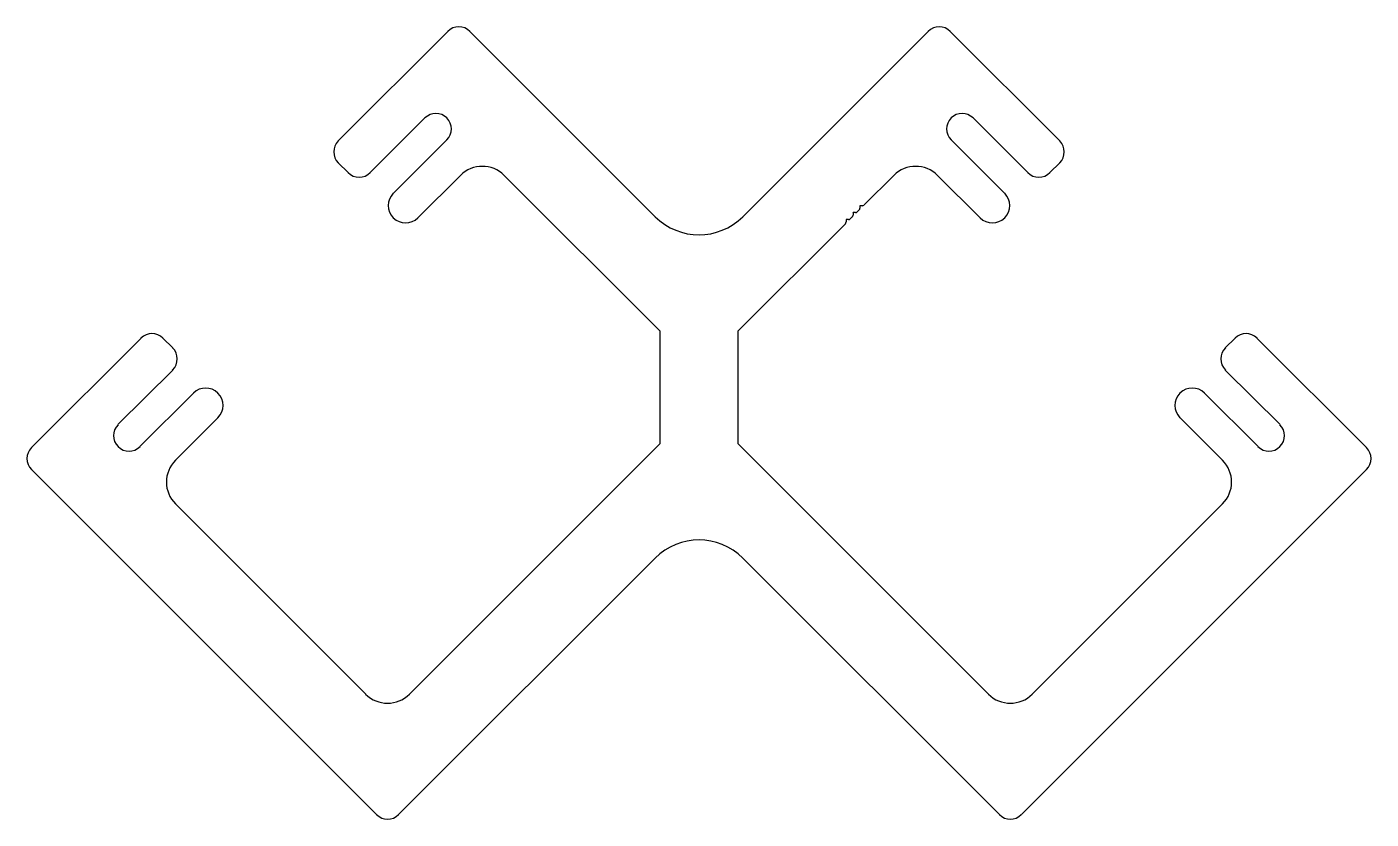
# Model space of a CAD drawing. Extents: x -69 to 69, y 5 to 86.
import ezdxf

# ---------------------------------------------------------------- set-up
doc = ezdxf.new("R2010")
doc.units = 0
doc.layers.get('0').update_dxf_attribs({"linetype": 'CONTINUOUS'})

msp = doc.modelspace()

# ---------------------------------------------------------------- linework, layer by layer
for p, q in [((-36.83, 74.28), (-25.6, 85.51)), ((-23.36, 85.51), (-4.37, 66.52)), ((4.61, 66.52), (23.6, 85.51)), ((25.84, 85.51), (37.07, 74.28)), ((-27.96, 76.64), (-33.55, 71.04)), ((33.79, 71.04), (28.2, 76.64)), ((-31.19, 68.91), (-25.71, 74.39)), ((25.95, 74.39), (31.43, 68.91)), ((-35.83, 71.04), (-36.83, 72.04)), ((37.07, 72.04), (36.07, 71.04)), ((-24.32, 70.75), (-28.67, 66.4)), ((-3.85, 54.78), (-19.83, 70.75)), ((20.07, 70.75), (17.03, 67.72)), ((28.91, 66.4), (24.56, 70.75)), ((16.6, 67.63), (16.6, 67.39)), ((16.85, 67.64), (16.61, 67.64)), ((17.03, 67.72), (17.03, 67.72)), ((17.03, 67.72), (17.03, 67.72)), ((15.19, 66.22), (15.19, 65.98)), ((15.44, 66.23), (15.2, 66.23)), ((15.82, 66.51), (15.62, 66.3)), ((16.15, 66.94), (15.9, 66.94)), ((15.9, 66.93), (15.9, 66.69)), ((16.53, 67.22), (16.32, 67.01)), ((16.32, 67.01), (16.53, 67.22)), ((16.53, 67.22), (16.32, 67.01)), ((16.32, 67.01), (16.53, 67.22)), ((16.53, 67.22), (16.32, 67.01)), ((15.12, 65.8), (4.09, 54.78)), ((-68.26, 42.85), (-57.03, 54.08)), ((-54.79, 54.08), (-53.79, 53.08)), ((-3.85, 43.28), (-3.85, 54.78)), ((4.09, 54.78), (4.09, 43.28)), ((54.03, 53.08), (55.03, 54.08)), ((57.27, 54.08), (68.5, 42.85)), ((-53.79, 50.8), (-59.39, 45.21)), ((59.63, 45.21), (54.03, 50.8)), ((-57.14, 42.96), (-51.66, 48.44)), ((51.9, 48.44), (57.38, 42.96)), ((-49.15, 45.92), (-53.5, 41.57)), ((53.74, 41.57), (49.39, 45.92)), ((-14.94, 32.19), (-3.85, 43.28)), ((4.09, 43.28), (15.18, 32.19)), ((-32.9, 5.25), (-68.26, 40.61)), ((68.5, 40.61), (33.14, 5.25)), ((-53.5, 37.08), (-34.02, 17.59)), ((34.26, 17.59), (53.74, 37.08)), ((-29.53, 17.59), (-14.94, 32.19)), ((15.18, 32.19), (29.77, 17.59)), ((-4.37, 31.53), (-30.65, 5.25)), ((30.89, 5.25), (4.61, 31.53))]:
    msp.add_line(p, q)
for centre, radius, start, end in [((-24.48, 84.39), 1.59, 45, 135), ((24.72, 84.39), 1.59, 45, 135), ((-26.83, 75.51), 1.59, 315, 135), ((27.07, 75.51), 1.59, 45, 225), ((-35.7, 73.16), 1.59, 135, 225), ((35.94, 73.16), 1.59, 315, 45), ((-22.07, 68.51), 3.17, 45, 135), ((22.31, 68.51), 3.17, 45, 135), ((-34.69, 72.18), 1.61, 225, 315), ((34.93, 72.18), 1.61, 225, 315), ((-29.93, 67.66), 1.78, 135, 315), ((30.17, 67.66), 1.78, 225, 45), ((16.61, 67.63), 0.008, 90, 180), ((16.85, 67.89), 0.25, 270, 315), ((0.12, 71.01), 6.35, 225, 315), ((15.2, 66.22), 0.008, 90, 180), ((15.44, 66.48), 0.25, 270, 315), ((15.65, 66.69), 0.25, 315, 360), ((15.9, 66.93), 0.008, 90, 180), ((16.15, 67.19), 0.25, 270, 315), ((16.35, 67.39), 0.25, 315, 0), ((14.94, 65.98), 0.25, 315, 0), ((-55.91, 52.95), 1.59, 45, 135), ((56.15, 52.95), 1.59, 45, 135), ((-54.93, 51.94), 1.61, 315, 45), ((55.17, 51.94), 1.61, 135, 225), ((-50.41, 47.18), 1.78, 315, 135), ((50.64, 47.18), 1.78, 45, 225), ((-58.26, 44.08), 1.59, 135, 315), ((58.5, 44.08), 1.59, 225, 45), ((-67.13, 41.73), 1.59, 135, 225), ((67.37, 41.73), 1.59, 315, 45), ((-51.26, 39.32), 3.17, 135, 225), ((51.5, 39.32), 3.17, 315, 45), ((0.12, 27.04), 6.35, 45, 135), ((-31.78, 19.84), 3.18, 225, 315), ((32.01, 19.84), 3.18, 225, 315), ((-31.78, 6.37), 1.59, 225, 315), ((32.01, 6.37), 1.59, 225, 315)]:
    msp.add_arc(centre, radius, start, end)

doc.saveas('drawing.dxf')
